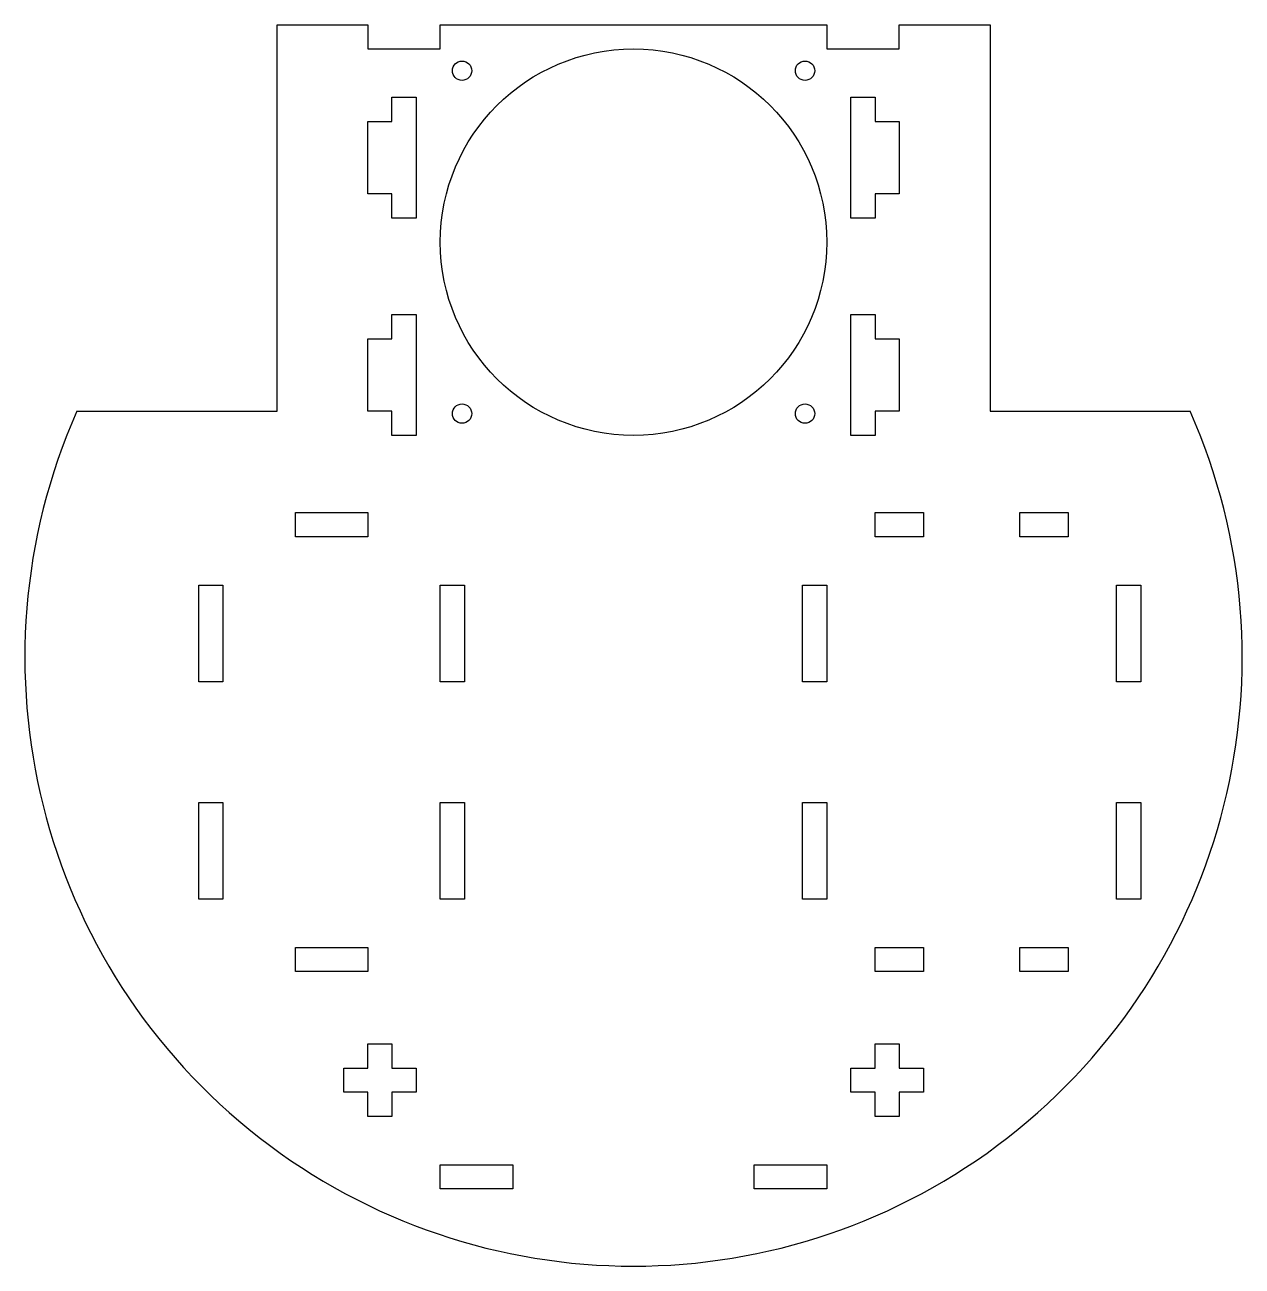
# Model space of a CAD drawing. Header units: millimetres. Extents: x -56 to 196, y -223 to 34.
import ezdxf

# ---------------------------------------------------------------- set-up
doc = ezdxf.new("R2010")
doc.units = ezdxf.units.MM

msp = doc.modelspace()

# ---------------------------------------------------------------- linework, layer by layer
at = {"color": 7, "linetype": 'Continuous', "lineweight": 25}
for p, q in [((-3.32, 33.97), (15.48, 33.97)), ((-3.32, -46.03), (-3.32, 33.97)), ((15.48, 33.97), (15.48, 28.97)), ((30.48, 33.97), (110.48, 33.97)), ((30.48, 28.97), (30.48, 33.97)), ((110.48, 33.97), (110.48, 28.97)), ((125.48, 33.97), (144.28, 33.97)), ((125.48, 28.97), (125.48, 33.97)), ((144.28, 33.97), (144.28, -46.03)), ((15.48, 28.97), (30.48, 28.97)), ((110.48, 28.97), (125.48, 28.97)), ((20.48, 13.97), (20.48, 18.97)), ((20.48, 18.97), (25.48, 18.97)), ((25.48, 18.97), (25.48, -6.03)), ((115.48, -6.03), (115.48, 18.97)), ((115.48, 18.97), (120.48, 18.97)), ((120.48, 18.97), (120.48, 13.97)), ((15.48, -1.03), (15.48, 13.97)), ((15.48, 13.97), (20.48, 13.97)), ((120.48, 13.97), (125.48, 13.97)), ((125.48, 13.97), (125.48, -1.03)), ((20.48, -1.03), (15.48, -1.03)), ((20.48, -6.03), (20.48, -1.03)), ((125.48, -1.03), (120.48, -1.03)), ((120.48, -1.03), (120.48, -6.03)), ((25.48, -6.03), (20.48, -6.03)), ((120.48, -6.03), (115.48, -6.03)), ((20.48, -26.03), (25.48, -26.03)), ((20.48, -31.03), (20.48, -26.03)), ((25.48, -26.03), (25.48, -51.03)), ((115.48, -51.03), (115.48, -26.03)), ((115.48, -26.03), (120.48, -26.03)), ((120.48, -26.03), (120.48, -31.03)), ((15.48, -46.03), (15.48, -31.03)), ((15.48, -31.03), (20.48, -31.03)), ((120.48, -31.03), (125.48, -31.03)), ((125.48, -31.03), (125.48, -46.03)), ((-44.74, -46.03), (-3.32, -46.03)), ((20.48, -46.03), (15.48, -46.03)), ((20.48, -51.03), (20.48, -46.03)), ((125.48, -46.03), (120.48, -46.03)), ((120.48, -46.03), (120.48, -51.03)), ((144.28, -46.03), (185.69, -46.03)), ((25.48, -51.03), (20.48, -51.03)), ((120.48, -51.03), (115.48, -51.03)), ((0.48, -72.03), (0.48, -67.03)), ((0.48, -67.03), (15.48, -67.03)), ((15.48, -67.03), (15.48, -72.03)), ((120.48, -72.03), (120.48, -67.03)), ((120.48, -67.03), (130.48, -67.03)), ((130.48, -67.03), (130.48, -72.03)), ((150.48, -72.03), (150.48, -67.03)), ((150.48, -67.03), (160.48, -67.03)), ((160.48, -67.03), (160.48, -72.03)), ((15.48, -72.03), (0.48, -72.03)), ((130.48, -72.03), (120.48, -72.03)), ((160.48, -72.03), (150.48, -72.03)), ((-19.52, -82.03), (-14.52, -82.03)), ((-19.52, -102.03), (-19.52, -82.03)), ((-14.52, -82.03), (-14.52, -102.03)), ((30.48, -102.03), (30.48, -82.03)), ((30.48, -82.03), (35.48, -82.03)), ((35.48, -82.03), (35.48, -102.03)), ((105.48, -82.03), (110.48, -82.03)), ((105.48, -102.03), (105.48, -82.03)), ((110.48, -82.03), (110.48, -102.03)), ((170.48, -102.03), (170.48, -82.03)), ((170.48, -82.03), (175.48, -82.03)), ((175.48, -82.03), (175.48, -102.03)), ((-14.52, -102.03), (-19.52, -102.03)), ((35.48, -102.03), (30.48, -102.03)), ((110.48, -102.03), (105.48, -102.03)), ((175.48, -102.03), (170.48, -102.03)), ((-19.52, -127.03), (-14.52, -127.03)), ((-19.52, -147.03), (-19.52, -127.03)), ((-14.52, -127.03), (-14.52, -147.03)), ((30.48, -127.03), (35.48, -127.03)), ((30.48, -147.03), (30.48, -127.03)), ((35.48, -127.03), (35.48, -147.03)), ((105.48, -127.03), (110.48, -127.03)), ((105.48, -147.03), (105.48, -127.03)), ((110.48, -127.03), (110.48, -147.03)), ((170.48, -127.03), (175.48, -127.03)), ((170.48, -147.03), (170.48, -127.03)), ((175.48, -127.03), (175.48, -147.03)), ((-14.52, -147.03), (-19.52, -147.03)), ((35.48, -147.03), (30.48, -147.03)), ((110.48, -147.03), (105.48, -147.03)), ((175.48, -147.03), (170.48, -147.03)), ((0.48, -162.03), (0.48, -157.03)), ((0.48, -157.03), (15.48, -157.03)), ((15.48, -157.03), (15.48, -162.03)), ((120.48, -162.03), (120.48, -157.03)), ((120.48, -157.03), (130.48, -157.03)), ((130.48, -157.03), (130.48, -162.03)), ((150.48, -162.03), (150.48, -157.03)), ((150.48, -157.03), (160.48, -157.03)), ((160.48, -157.03), (160.48, -162.03)), ((15.48, -162.03), (0.48, -162.03)), ((130.48, -162.03), (120.48, -162.03)), ((160.48, -162.03), (150.48, -162.03)), ((15.48, -177.03), (20.48, -177.03)), ((15.48, -182.03), (15.48, -177.03)), ((20.48, -177.03), (20.48, -182.03)), ((120.48, -182.03), (120.48, -177.03)), ((120.48, -177.03), (125.48, -177.03)), ((125.48, -177.03), (125.48, -182.03)), ((10.48, -187.03), (10.48, -182.03)), ((10.48, -182.03), (15.48, -182.03)), ((20.48, -182.03), (25.48, -182.03)), ((25.48, -182.03), (25.48, -187.03)), ((115.48, -187.03), (115.48, -182.03)), ((115.48, -182.03), (120.48, -182.03)), ((125.48, -182.03), (130.48, -182.03)), ((130.48, -182.03), (130.48, -187.03)), ((15.48, -187.03), (10.48, -187.03)), ((15.48, -192.03), (15.48, -187.03)), ((25.48, -187.03), (20.48, -187.03)), ((20.48, -187.03), (20.48, -192.03)), ((120.48, -187.03), (115.48, -187.03)), ((120.48, -192.03), (120.48, -187.03)), ((130.48, -187.03), (125.48, -187.03)), ((125.48, -187.03), (125.48, -192.03)), ((20.48, -192.03), (15.48, -192.03)), ((125.48, -192.03), (120.48, -192.03)), ((30.48, -207.03), (30.48, -202.03)), ((30.48, -202.03), (45.48, -202.03)), ((45.48, -202.03), (45.48, -207.03)), ((95.48, -207.03), (95.48, -202.03)), ((95.48, -202.03), (110.48, -202.03)), ((110.48, -202.03), (110.48, -207.03)), ((45.48, -207.03), (30.48, -207.03)), ((110.48, -207.03), (95.48, -207.03))]:
    msp.add_line(p, q, dxfattribs=at)
for centre, radius in [((70.48, -11.03), 40), ((34.98, 24.47), 2), ((105.98, 24.47), 2), ((34.98, -46.53), 2), ((105.98, -46.53), 2)]:
    msp.add_circle(centre, radius, dxfattribs=at)
msp.add_arc((70.48, -97.03), 126, 156.1238, 23.8762, dxfattribs=at)

doc.saveas('drawing.dxf')
